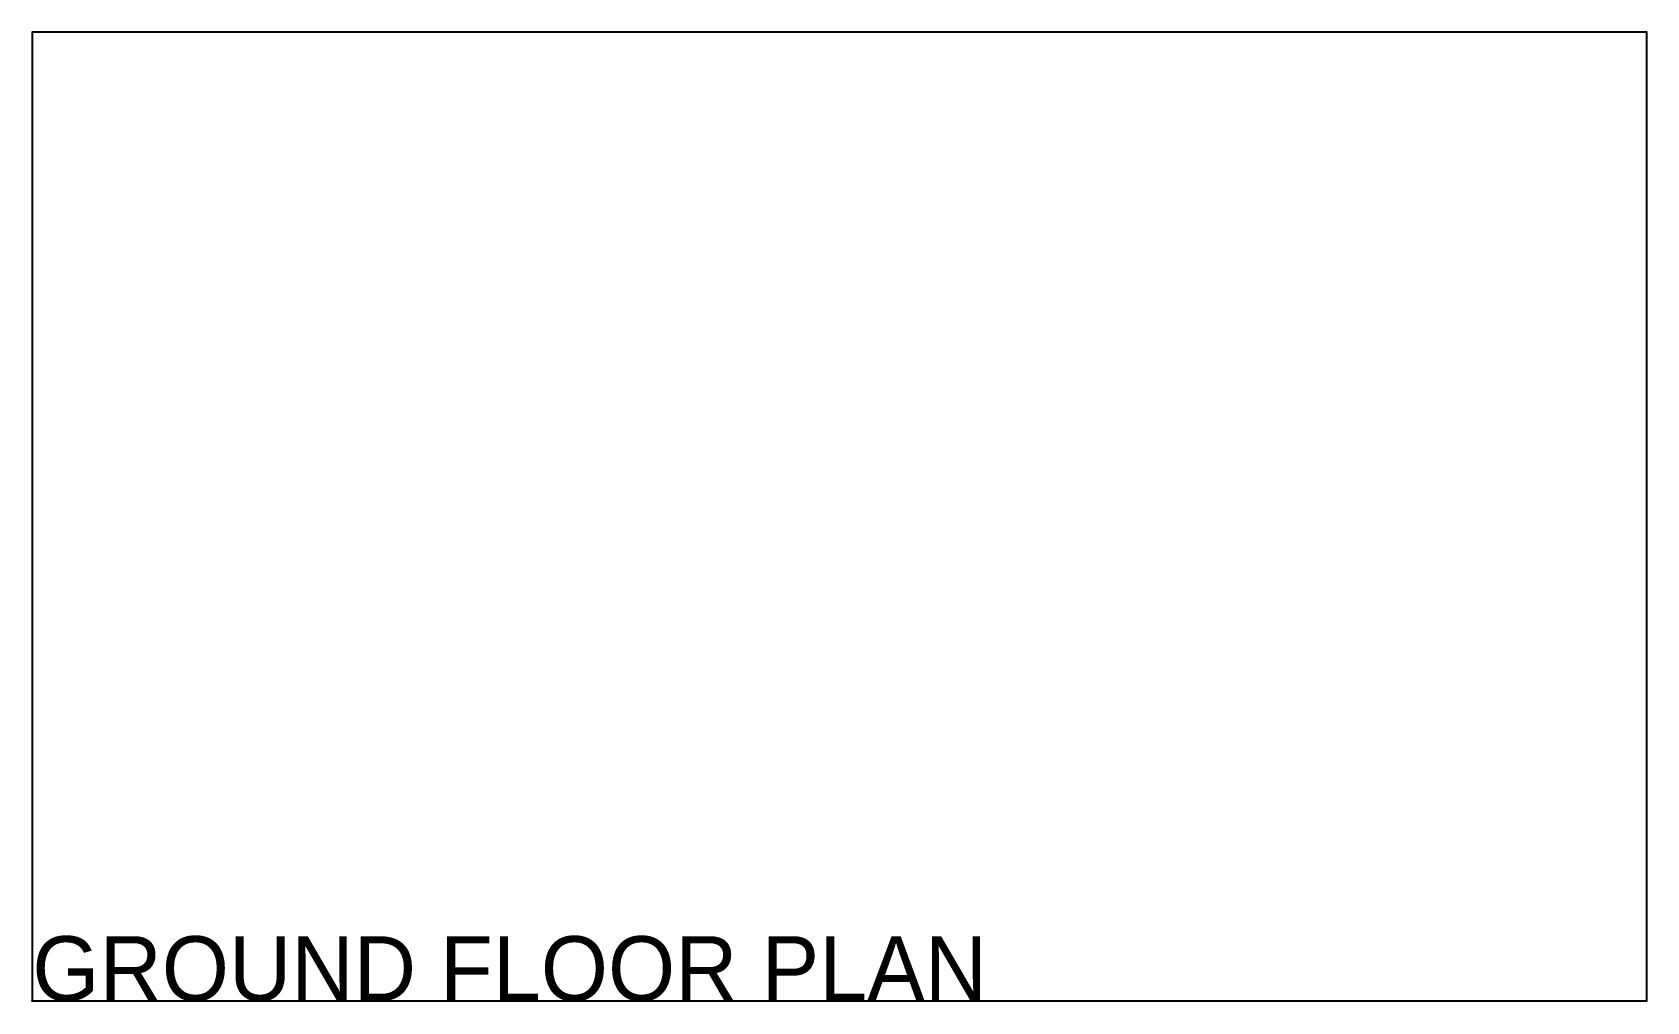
# Model space of a CAD drawing. Header units: millimetres. Extents: x 0 to 10000, y -6 to 6000.
import ezdxf

# ---------------------------------------------------------------- set-up
doc = ezdxf.new("R2010")
doc.units = ezdxf.units.MM
doc.layers.add('SLAB', color=3, linetype='Continuous')
doc.layers.add('TITLE', color=7, linetype='Continuous')

msp = doc.modelspace()

# ---------------------------------------------------------------- linework, layer by layer
at = {"layer": 'SLAB'}
msp.add_lwpolyline([(0, 0), (10000, 0), (10000, 6000), (0, 6000)], close=True, dxfattribs=at)
msp.add_point((0, 0), dxfattribs=at)

# ---------------------------------------------------------------- texts
at = {"layer": 'TITLE'}
msp.add_text('GROUND FLOOR PLAN', height=400, dxfattribs=at).set_placement((0, 0))

doc.saveas('drawing.dxf')
